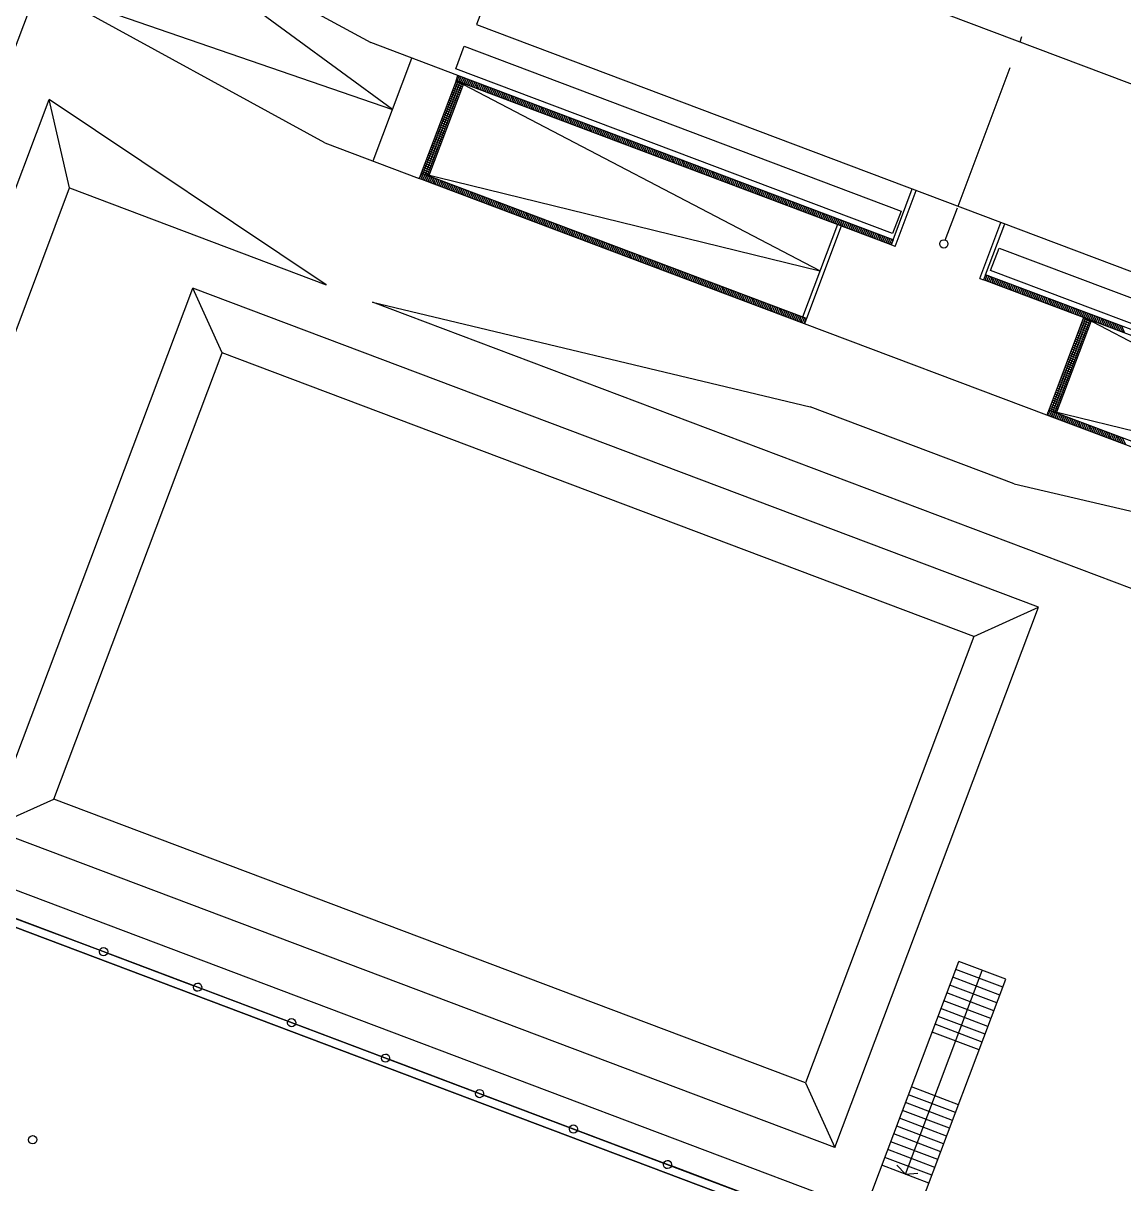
# Model space of a CAD drawing. Header units: millimetres. Extents: x 521005098 to 522149999836, y 174611071 to 175300000107.
# Drawn here: x 521946951555 to 521987053830, y 175080360017 to 175122631020 of the extents above; entities that cross this region are included whole.
import ezdxf

# ---------------------------------------------------------------- set-up
doc = ezdxf.new("R2010")
doc.units = ezdxf.units.MM
doc.header["$LTSCALE"] = 200
for name, color, linetype in [('0-35TEXT', 3, 'Continuous'), ('siteplan$0$0-35TEXT', 3, 'Continuous'), ('siteplan$0$siteplan$0$10', 1, 'Continuous'), ('siteplan$0$siteplan$0$22', 1, 'Continuous'), ('siteplan$0$siteplan$0$26', 1, 'Continuous'), ('siteplan$0$siteplan$0$29', 1, 'Continuous'), ('siteplan$0$siteplan$0$48', 1, 'Continuous'), ('siteplan$0$siteplan$0$49', 1, 'Continuous'), ('siteplan$0$siteplan$0$51', 1, 'Continuous'), ('siteplan$0$siteplan$0$58', 1, 'Continuous'), ('siteplan$0$siteplan$0$59', 1, 'Continuous'), ('siteplan$0$siteplan$0$60', 1, 'Continuous'), ('siteplan$0$siteplan$0$62', 1, 'Continuous'), ('siteplan$0$siteplan$0$63', 1, 'Continuous'), ('siteplan$0$siteplan$0$8', 1, 'Continuous')]:
    doc.layers.add(name, color=color, linetype=linetype)
doc.layers.get('siteplan$0$0-35TEXT').off()

# ---------------------------------------------------------------- blocks, each defined once
blk = doc.blocks.new('siteplan$0$siteplan')
at = {"layer": 'siteplan$0$siteplan$0$10', "color": 8}
blk.add_line((21480.548, 75014.734), (21480.989, 75015.903), dxfattribs=at)
blk.add_circle((21480.495, 75014.593), 0.15, dxfattribs=at)
at = {"layer": 'siteplan$0$siteplan$0$22', "color": 8}
for p, q in [((21446.597, 74990.051), (21449.74, 74988.866)), ((21450.021, 74988.76), (21453.165, 74987.574)), ((21453.445, 74987.468), (21456.589, 74986.282)), ((21460.014, 74984.99), (21456.87, 74986.176)), ((21463.438, 74983.698), (21460.294, 74984.884)), ((21463.719, 74983.593), (21466.863, 74982.407)), ((21467.143, 74982.301), (21470.287, 74981.115)), ((21473.712, 74979.823), (21470.568, 74981.009))]:
    blk.add_line(p, q, dxfattribs=at)
at = {"layer": 'siteplan$0$siteplan$0$26', "color": 8}
for p, q in [((21478.14, 75023.89), (21488.404, 75020.019)), ((21483.272, 75021.954), (21483.343, 75022.142))]:
    blk.add_line(p, q, dxfattribs=at)
at = {"layer": 'siteplan$0$siteplan$0$29', "color": 8}
for centre in [(21449.881, 74988.813), (21453.305, 74987.521), (21456.73, 74986.229), (21460.154, 74984.937), (21463.579, 74983.646), (21467.003, 74982.354), (21447.297, 74981.964), (21470.427, 74981.062)]:
    blk.add_arc(centre, 0.15, 69.3328, 69.3322, dxfattribs=at)
at = {"layer": 'siteplan$0$siteplan$0$48', "color": 8}
for p, q in [((21462.715, 75020.972), (21463.024, 75021.791)), ((21463.024, 75021.791), (21478.939, 75015.787)), ((21478.63, 75014.968), (21462.715, 75020.972)), ((21478.939, 75015.787), (21478.63, 75014.968)), ((21482.199, 75013.622), (21482.508, 75014.441)), ((21482.508, 75014.441), (21499.559, 75008.009)), ((21499.25, 75007.19), (21482.199, 75013.622))]:
    blk.add_line(p, q, dxfattribs=at)
at = {"layer": 'siteplan$0$siteplan$0$49', "color": 8}
blk.add_line((21477.17, 74978.198), (21436.358, 74993.593), dxfattribs=at)
at = {"layer": 'siteplan$0$siteplan$0$51', "color": 8}
for p, q in [((21436.183, 74993.98), (21477.276, 74978.479)), ((21436.358, 74993.593), (21477.17, 74978.198))]:
    blk.add_line(p, q, dxfattribs=at)
at = {"layer": 'siteplan$0$siteplan$0$58', "color": 8}
for p, q in [((21460.404, 75019.487), (21449.684, 75027.353)), ((21447.765, 75023.844), (21460.404, 75019.487)), ((21475.983, 75013.611), (21462.724, 75020.536)), ((21461.453, 75017.168), (21475.983, 75013.611)), ((21498.635, 75005.066), (21485.685, 75011.875)), ((21484.414, 75008.507), (21498.635, 75005.066))]:
    blk.add_line(p, q, dxfattribs=at)
at = {"layer": 'siteplan$0$siteplan$0$59', "color": 8}
for p, q in [((21462.724, 75020.536), (21462.794, 75020.723)), ((21478.578, 75014.555), (21462.724, 75020.536)), ((21462.73, 75020.534), (21462.726, 75020.543)), ((21462.814, 75020.502), (21462.758, 75020.627)), ((21462.898, 75020.47), (21462.79, 75020.711)), ((21478.649, 75014.743), (21462.794, 75020.723)), ((21462.983, 75020.438), (21462.866, 75020.696)), ((21463.067, 75020.407), (21462.95, 75020.664)), ((21463.151, 75020.375), (21463.034, 75020.633)), ((21463.235, 75020.343), (21463.118, 75020.601)), ((21463.319, 75020.312), (21463.202, 75020.569)), ((21463.403, 75020.28), (21463.286, 75020.538)), ((21463.487, 75020.248), (21463.37, 75020.506)), ((21463.571, 75020.217), (21463.454, 75020.474)), ((21463.655, 75020.185), (21463.538, 75020.443)), ((21463.739, 75020.153), (21463.622, 75020.411)), ((21463.823, 75020.121), (21463.706, 75020.379)), ((21463.907, 75020.09), (21463.79, 75020.347)), ((21463.991, 75020.058), (21463.874, 75020.316)), ((21464.075, 75020.026), (21463.958, 75020.284)), ((21464.159, 75019.995), (21464.042, 75020.252)), ((21464.243, 75019.963), (21464.126, 75020.221)), ((21464.327, 75019.931), (21464.21, 75020.189)), ((21464.411, 75019.9), (21464.294, 75020.157)), ((21464.495, 75019.868), (21464.378, 75020.126)), ((21464.579, 75019.836), (21464.462, 75020.094)), ((21464.663, 75019.805), (21464.546, 75020.062)), ((21464.747, 75019.773), (21464.63, 75020.031)), ((21464.831, 75019.741), (21464.714, 75019.999)), ((21464.915, 75019.709), (21464.798, 75019.967)), ((21464.999, 75019.678), (21464.883, 75019.935)), ((21465.083, 75019.646), (21464.967, 75019.904)), ((21465.167, 75019.614), (21465.051, 75019.872)), ((21465.251, 75019.583), (21465.135, 75019.84)), ((21465.335, 75019.551), (21465.219, 75019.809)), ((21465.419, 75019.519), (21465.303, 75019.777)), ((21465.503, 75019.488), (21465.387, 75019.745)), ((21465.587, 75019.456), (21465.471, 75019.714)), ((21465.671, 75019.424), (21465.555, 75019.682)), ((21465.755, 75019.392), (21465.639, 75019.65)), ((21465.839, 75019.361), (21465.723, 75019.619)), ((21465.923, 75019.329), (21465.807, 75019.587)), ((21466.007, 75019.297), (21465.891, 75019.555)), ((21466.091, 75019.266), (21465.975, 75019.523)), ((21466.175, 75019.234), (21466.059, 75019.492)), ((21466.259, 75019.202), (21466.143, 75019.46)), ((21466.343, 75019.171), (21466.227, 75019.428)), ((21466.427, 75019.139), (21466.311, 75019.397)), ((21466.511, 75019.107), (21466.395, 75019.365)), ((21466.596, 75019.076), (21466.479, 75019.333)), ((21466.68, 75019.044), (21466.563, 75019.302)), ((21466.764, 75019.012), (21466.647, 75019.27)), ((21466.848, 75018.98), (21466.731, 75019.238)), ((21466.932, 75018.949), (21466.815, 75019.206)), ((21467.016, 75018.917), (21466.899, 75019.175)), ((21467.1, 75018.885), (21466.983, 75019.143)), ((21467.184, 75018.854), (21467.067, 75019.111)), ((21467.268, 75018.822), (21467.151, 75019.08)), ((21467.352, 75018.79), (21467.235, 75019.048)), ((21467.436, 75018.759), (21467.319, 75019.016)), ((21467.52, 75018.727), (21467.403, 75018.985)), ((21467.604, 75018.695), (21467.487, 75018.953)), ((21467.688, 75018.664), (21467.571, 75018.921)), ((21467.772, 75018.632), (21467.655, 75018.89)), ((21467.856, 75018.6), (21467.739, 75018.858)), ((21467.94, 75018.568), (21467.823, 75018.826)), ((21468.024, 75018.537), (21467.907, 75018.794)), ((21468.108, 75018.505), (21467.991, 75018.763)), ((21468.192, 75018.473), (21468.075, 75018.731)), ((21468.276, 75018.442), (21468.159, 75018.699)), ((21468.36, 75018.41), (21468.243, 75018.668)), ((21468.444, 75018.378), (21468.327, 75018.636)), ((21468.528, 75018.347), (21468.412, 75018.604)), ((21468.612, 75018.315), (21468.496, 75018.573)), ((21468.696, 75018.283), (21468.58, 75018.541)), ((21468.78, 75018.251), (21468.664, 75018.509)), ((21468.864, 75018.22), (21468.748, 75018.478)), ((21468.948, 75018.188), (21468.832, 75018.446)), ((21469.032, 75018.156), (21468.916, 75018.414)), ((21469.116, 75018.125), (21469, 75018.382)), ((21469.2, 75018.093), (21469.084, 75018.351)), ((21469.284, 75018.061), (21469.168, 75018.319)), ((21469.368, 75018.03), (21469.252, 75018.287)), ((21469.452, 75017.998), (21469.336, 75018.256)), ((21469.536, 75017.966), (21469.42, 75018.224)), ((21469.62, 75017.935), (21469.504, 75018.192)), ((21469.704, 75017.903), (21469.588, 75018.161)), ((21469.788, 75017.871), (21469.672, 75018.129)), ((21469.872, 75017.839), (21469.756, 75018.097)), ((21469.956, 75017.808), (21469.84, 75018.065)), ((21470.04, 75017.776), (21469.924, 75018.034)), ((21470.124, 75017.744), (21470.008, 75018.002)), ((21470.209, 75017.713), (21470.092, 75017.97)), ((21470.293, 75017.681), (21470.176, 75017.939)), ((21470.377, 75017.649), (21470.26, 75017.907)), ((21470.461, 75017.618), (21470.344, 75017.875)), ((21470.545, 75017.586), (21470.428, 75017.844)), ((21470.629, 75017.554), (21470.512, 75017.812)), ((21470.713, 75017.522), (21470.596, 75017.78)), ((21470.797, 75017.491), (21470.68, 75017.749)), ((21470.881, 75017.459), (21470.764, 75017.717)), ((21470.965, 75017.427), (21470.848, 75017.685)), ((21471.049, 75017.396), (21470.932, 75017.653)), ((21471.133, 75017.364), (21471.016, 75017.622)), ((21471.217, 75017.332), (21471.1, 75017.59)), ((21471.301, 75017.301), (21471.184, 75017.558)), ((21471.385, 75017.269), (21471.268, 75017.527)), ((21461.453, 75017.168), (21461.383, 75016.981)), ((21461.5, 75016.936), (21461.427, 75017.098)), ((21475.488, 75011.874), (21461.453, 75017.168)), ((21461.584, 75016.905), (21461.467, 75017.162)), ((21461.668, 75016.873), (21461.551, 75017.131)), ((21461.752, 75016.841), (21461.635, 75017.099)), ((21471.469, 75017.237), (21471.352, 75017.495)), ((21471.553, 75017.206), (21471.436, 75017.463)), ((21471.637, 75017.174), (21471.52, 75017.432)), ((21471.721, 75017.142), (21471.604, 75017.4)), ((21471.805, 75017.11), (21471.688, 75017.368)), ((21471.889, 75017.079), (21471.772, 75017.336)), ((21471.973, 75017.047), (21471.856, 75017.305)), ((21472.057, 75017.015), (21471.94, 75017.273)), ((21472.141, 75016.984), (21472.025, 75017.241)), ((21472.225, 75016.952), (21472.109, 75017.21)), ((21472.309, 75016.92), (21472.193, 75017.178)), ((21472.393, 75016.889), (21472.277, 75017.146)), ((21472.477, 75016.857), (21472.361, 75017.115)), ((21472.561, 75016.825), (21472.445, 75017.083)), ((21475.417, 75011.686), (21461.383, 75016.981)), ((21461.416, 75016.968), (21461.395, 75017.014)), ((21461.836, 75016.81), (21461.719, 75017.067)), ((21461.92, 75016.778), (21461.803, 75017.036)), ((21462.004, 75016.746), (21461.887, 75017.004)), ((21462.088, 75016.715), (21461.971, 75016.972)), ((21462.172, 75016.683), (21462.055, 75016.941)), ((21462.256, 75016.651), (21462.139, 75016.909)), ((21462.34, 75016.619), (21462.223, 75016.877)), ((21462.424, 75016.588), (21462.307, 75016.845)), ((21462.508, 75016.556), (21462.391, 75016.814)), ((21462.592, 75016.524), (21462.476, 75016.782)), ((21462.676, 75016.493), (21462.56, 75016.75)), ((21462.76, 75016.461), (21462.644, 75016.719)), ((21462.844, 75016.429), (21462.728, 75016.687)), ((21472.645, 75016.794), (21472.529, 75017.051)), ((21472.729, 75016.762), (21472.613, 75017.02)), ((21472.813, 75016.73), (21472.697, 75016.988)), ((21472.897, 75016.698), (21472.781, 75016.956)), ((21472.981, 75016.667), (21472.865, 75016.924)), ((21473.065, 75016.635), (21472.949, 75016.893)), ((21473.149, 75016.603), (21473.033, 75016.861)), ((21473.233, 75016.572), (21473.117, 75016.829)), ((21473.317, 75016.54), (21473.201, 75016.798)), ((21473.401, 75016.508), (21473.285, 75016.766)), ((21473.485, 75016.477), (21473.369, 75016.734)), ((21473.569, 75016.445), (21473.453, 75016.703)), ((21473.653, 75016.413), (21473.537, 75016.671)), ((21462.928, 75016.398), (21462.812, 75016.655)), ((21463.012, 75016.366), (21462.896, 75016.624)), ((21463.096, 75016.334), (21462.98, 75016.592)), ((21463.18, 75016.302), (21463.064, 75016.56)), ((21463.264, 75016.271), (21463.148, 75016.528)), ((21463.348, 75016.239), (21463.232, 75016.497)), ((21463.432, 75016.207), (21463.316, 75016.465)), ((21463.516, 75016.176), (21463.4, 75016.433)), ((21463.6, 75016.144), (21463.484, 75016.402)), ((21463.684, 75016.112), (21463.568, 75016.37)), ((21463.768, 75016.081), (21463.652, 75016.338)), ((21463.852, 75016.049), (21463.736, 75016.307)), ((21463.936, 75016.017), (21463.82, 75016.275)), ((21464.02, 75015.986), (21463.904, 75016.243)), ((21473.738, 75016.381), (21473.621, 75016.639)), ((21473.822, 75016.35), (21473.705, 75016.608)), ((21473.906, 75016.318), (21473.789, 75016.576)), ((21473.99, 75016.286), (21473.873, 75016.544)), ((21474.074, 75016.255), (21473.957, 75016.512)), ((21474.158, 75016.223), (21474.041, 75016.481)), ((21474.242, 75016.191), (21474.125, 75016.449)), ((21474.326, 75016.16), (21474.209, 75016.417)), ((21474.41, 75016.128), (21474.293, 75016.386)), ((21474.494, 75016.096), (21474.377, 75016.354)), ((21474.578, 75016.065), (21474.461, 75016.322)), ((21474.662, 75016.033), (21474.545, 75016.291)), ((21474.746, 75016.001), (21474.629, 75016.259)), ((21464.104, 75015.954), (21463.988, 75016.212)), ((21464.189, 75015.922), (21464.072, 75016.18)), ((21464.273, 75015.89), (21464.156, 75016.148)), ((21464.357, 75015.859), (21464.24, 75016.116)), ((21464.441, 75015.827), (21464.324, 75016.085)), ((21464.525, 75015.795), (21464.408, 75016.053)), ((21464.609, 75015.764), (21464.492, 75016.021)), ((21464.693, 75015.732), (21464.576, 75015.99)), ((21464.777, 75015.7), (21464.66, 75015.958)), ((21464.861, 75015.669), (21464.744, 75015.926)), ((21464.945, 75015.637), (21464.828, 75015.895)), ((21465.029, 75015.605), (21464.912, 75015.863)), ((21465.113, 75015.573), (21464.996, 75015.831)), ((21474.83, 75015.969), (21474.713, 75016.227)), ((21474.914, 75015.938), (21474.797, 75016.195)), ((21474.998, 75015.906), (21474.881, 75016.164)), ((21475.082, 75015.874), (21474.965, 75016.132)), ((21475.166, 75015.843), (21475.049, 75016.1)), ((21475.25, 75015.811), (21475.133, 75016.069)), ((21475.334, 75015.779), (21475.217, 75016.037)), ((21475.418, 75015.748), (21475.301, 75016.005)), ((21475.502, 75015.716), (21475.385, 75015.974)), ((21475.586, 75015.684), (21475.469, 75015.942)), ((21475.67, 75015.653), (21475.553, 75015.91)), ((21475.754, 75015.621), (21475.638, 75015.879)), ((21475.838, 75015.589), (21475.722, 75015.847)), ((21475.922, 75015.557), (21475.806, 75015.815)), ((21465.197, 75015.542), (21465.08, 75015.8)), ((21465.281, 75015.51), (21465.164, 75015.768)), ((21465.365, 75015.478), (21465.248, 75015.736)), ((21465.449, 75015.447), (21465.332, 75015.704)), ((21465.533, 75015.415), (21465.416, 75015.673)), ((21465.617, 75015.383), (21465.5, 75015.641)), ((21465.701, 75015.352), (21465.584, 75015.609)), ((21465.785, 75015.32), (21465.668, 75015.578)), ((21465.869, 75015.288), (21465.752, 75015.546)), ((21465.953, 75015.257), (21465.836, 75015.514)), ((21466.037, 75015.225), (21465.92, 75015.483)), ((21466.121, 75015.193), (21466.005, 75015.451)), ((21466.205, 75015.161), (21466.089, 75015.419)), ((21476.006, 75015.526), (21475.89, 75015.783)), ((21476.09, 75015.494), (21475.974, 75015.752)), ((21476.174, 75015.462), (21476.058, 75015.72)), ((21476.258, 75015.431), (21476.142, 75015.688)), ((21476.342, 75015.399), (21476.226, 75015.657)), ((21476.426, 75015.367), (21476.31, 75015.625)), ((21476.51, 75015.336), (21476.394, 75015.593)), ((21476.594, 75015.304), (21476.478, 75015.562)), ((21476.678, 75015.272), (21476.562, 75015.53)), ((21476.762, 75015.24), (21476.646, 75015.498)), ((21476.846, 75015.209), (21476.73, 75015.466)), ((21476.93, 75015.177), (21476.814, 75015.435)), ((21477.014, 75015.145), (21476.898, 75015.403)), ((21466.289, 75015.13), (21466.173, 75015.387)), ((21466.373, 75015.098), (21466.257, 75015.356)), ((21466.457, 75015.066), (21466.341, 75015.324)), ((21466.541, 75015.035), (21466.425, 75015.292)), ((21466.625, 75015.003), (21466.509, 75015.261)), ((21466.709, 75014.971), (21466.593, 75015.229)), ((21466.793, 75014.94), (21466.677, 75015.197)), ((21466.877, 75014.908), (21466.761, 75015.166)), ((21466.961, 75014.876), (21466.845, 75015.134)), ((21467.045, 75014.845), (21466.929, 75015.102)), ((21467.129, 75014.813), (21467.013, 75015.071)), ((21467.213, 75014.781), (21467.097, 75015.039)), ((21467.297, 75014.749), (21467.181, 75015.007)), ((21467.381, 75014.718), (21467.265, 75014.975)), ((21477.098, 75015.114), (21476.982, 75015.371)), ((21477.182, 75015.082), (21477.066, 75015.34)), ((21477.266, 75015.05), (21477.15, 75015.308)), ((21477.351, 75015.019), (21477.234, 75015.276)), ((21477.435, 75014.987), (21477.318, 75015.245)), ((21477.519, 75014.955), (21477.402, 75015.213)), ((21477.603, 75014.924), (21477.486, 75015.181)), ((21477.687, 75014.892), (21477.57, 75015.15)), ((21477.771, 75014.86), (21477.654, 75015.118)), ((21477.855, 75014.828), (21477.738, 75015.086)), ((21477.939, 75014.797), (21477.822, 75015.054)), ((21478.023, 75014.765), (21477.906, 75015.023)), ((21478.107, 75014.733), (21477.99, 75014.991)), ((21467.465, 75014.686), (21467.349, 75014.944)), ((21467.549, 75014.654), (21467.433, 75014.912)), ((21467.633, 75014.623), (21467.517, 75014.88)), ((21467.717, 75014.591), (21467.601, 75014.849)), ((21467.802, 75014.559), (21467.685, 75014.817)), ((21467.886, 75014.528), (21467.769, 75014.785)), ((21467.97, 75014.496), (21467.853, 75014.754)), ((21468.054, 75014.464), (21467.937, 75014.722)), ((21468.138, 75014.432), (21468.021, 75014.69)), ((21468.222, 75014.401), (21468.105, 75014.659)), ((21468.306, 75014.369), (21468.189, 75014.627)), ((21468.39, 75014.337), (21468.273, 75014.595)), ((21468.474, 75014.306), (21468.357, 75014.563)), ((21478.191, 75014.702), (21478.074, 75014.959)), ((21478.275, 75014.67), (21478.158, 75014.928)), ((21478.359, 75014.638), (21478.242, 75014.896)), ((21478.443, 75014.607), (21478.326, 75014.864)), ((21478.527, 75014.575), (21478.41, 75014.833)), ((21478.591, 75014.588), (21478.494, 75014.801)), ((21478.622, 75014.672), (21478.578, 75014.769)), ((21478.649, 75014.743), (21478.578, 75014.555)), ((21468.558, 75014.274), (21468.441, 75014.532)), ((21468.642, 75014.242), (21468.525, 75014.5)), ((21468.726, 75014.211), (21468.609, 75014.468)), ((21468.81, 75014.179), (21468.693, 75014.437)), ((21468.894, 75014.147), (21468.777, 75014.405)), ((21468.978, 75014.116), (21468.861, 75014.373)), ((21469.062, 75014.084), (21468.945, 75014.342)), ((21469.146, 75014.052), (21469.029, 75014.31)), ((21469.23, 75014.02), (21469.113, 75014.278)), ((21469.314, 75013.989), (21469.197, 75014.246)), ((21469.398, 75013.957), (21469.281, 75014.215)), ((21469.482, 75013.925), (21469.365, 75014.183)), ((21469.566, 75013.894), (21469.449, 75014.151)), ((21469.65, 75013.862), (21469.533, 75014.12)), ((21469.734, 75013.83), (21469.618, 75014.088)), ((21469.818, 75013.799), (21469.702, 75014.056)), ((21469.902, 75013.767), (21469.786, 75014.025)), ((21469.986, 75013.735), (21469.87, 75013.993)), ((21470.07, 75013.703), (21469.954, 75013.961)), ((21470.154, 75013.672), (21470.038, 75013.93)), ((21470.238, 75013.64), (21470.122, 75013.898)), ((21470.322, 75013.608), (21470.206, 75013.866)), ((21470.406, 75013.577), (21470.29, 75013.834)), ((21470.49, 75013.545), (21470.374, 75013.803)), ((21470.574, 75013.513), (21470.458, 75013.771)), ((21470.658, 75013.482), (21470.542, 75013.739)), ((21470.742, 75013.45), (21470.626, 75013.708)), ((21470.826, 75013.418), (21470.71, 75013.676)), ((21470.91, 75013.387), (21470.794, 75013.644)), ((21470.994, 75013.355), (21470.878, 75013.613)), ((21471.078, 75013.323), (21470.962, 75013.581)), ((21471.162, 75013.291), (21471.046, 75013.549)), ((21471.246, 75013.26), (21471.13, 75013.517)), ((21471.33, 75013.228), (21471.214, 75013.486)), ((21471.415, 75013.196), (21471.298, 75013.454)), ((21471.499, 75013.165), (21471.382, 75013.422)), ((21471.583, 75013.133), (21471.466, 75013.391)), ((21471.667, 75013.101), (21471.55, 75013.359)), ((21471.751, 75013.07), (21471.634, 75013.327)), ((21471.835, 75013.038), (21471.718, 75013.296)), ((21482.017, 75013.472), (21481.947, 75013.285)), ((21499.41, 75006.697), (21481.947, 75013.285)), ((21481.972, 75013.275), (21481.956, 75013.31)), ((21482.056, 75013.244), (21481.988, 75013.394)), ((21499.294, 75006.955), (21482.017, 75013.472)), ((21482.14, 75013.212), (21482.023, 75013.47)), ((21482.224, 75013.18), (21482.107, 75013.438)), ((21482.308, 75013.149), (21482.191, 75013.406)), ((21482.392, 75013.117), (21482.275, 75013.375)), ((21482.476, 75013.085), (21482.359, 75013.343)), ((21482.56, 75013.054), (21482.443, 75013.311)), ((21482.644, 75013.022), (21482.527, 75013.28)), ((21471.919, 75013.006), (21471.802, 75013.264)), ((21472.003, 75012.975), (21471.886, 75013.232)), ((21472.087, 75012.943), (21471.97, 75013.201)), ((21472.171, 75012.911), (21472.054, 75013.169)), ((21472.255, 75012.879), (21472.138, 75013.137)), ((21472.339, 75012.848), (21472.222, 75013.105)), ((21472.423, 75012.816), (21472.306, 75013.074)), ((21472.507, 75012.784), (21472.39, 75013.042)), ((21472.591, 75012.753), (21472.474, 75013.01)), ((21472.675, 75012.721), (21472.558, 75012.979)), ((21472.759, 75012.689), (21472.642, 75012.947)), ((21472.843, 75012.658), (21472.726, 75012.915)), ((21472.927, 75012.626), (21472.81, 75012.884)), ((21482.728, 75012.99), (21482.611, 75013.248)), ((21482.812, 75012.958), (21482.695, 75013.216)), ((21482.896, 75012.927), (21482.78, 75013.184)), ((21482.98, 75012.895), (21482.864, 75013.153)), ((21483.064, 75012.863), (21482.948, 75013.121)), ((21483.148, 75012.832), (21483.032, 75013.089)), ((21483.232, 75012.8), (21483.116, 75013.058)), ((21483.316, 75012.768), (21483.2, 75013.026)), ((21483.4, 75012.737), (21483.284, 75012.994)), ((21483.484, 75012.705), (21483.368, 75012.963)), ((21483.568, 75012.673), (21483.452, 75012.931)), ((21483.652, 75012.641), (21483.536, 75012.899)), ((21483.736, 75012.61), (21483.62, 75012.868)), ((21473.011, 75012.594), (21472.894, 75012.852)), ((21473.095, 75012.562), (21472.978, 75012.82)), ((21473.179, 75012.531), (21473.062, 75012.789)), ((21473.263, 75012.499), (21473.146, 75012.757)), ((21473.347, 75012.467), (21473.231, 75012.725)), ((21473.431, 75012.436), (21473.315, 75012.693)), ((21473.515, 75012.404), (21473.399, 75012.662)), ((21473.599, 75012.372), (21473.483, 75012.63)), ((21473.683, 75012.341), (21473.567, 75012.598)), ((21473.767, 75012.309), (21473.651, 75012.567)), ((21473.851, 75012.277), (21473.735, 75012.535)), ((21473.935, 75012.246), (21473.819, 75012.503)), ((21474.019, 75012.214), (21473.903, 75012.472)), ((21474.103, 75012.182), (21473.987, 75012.44)), ((21483.82, 75012.578), (21483.704, 75012.836)), ((21483.904, 75012.546), (21483.788, 75012.804)), ((21483.988, 75012.515), (21483.872, 75012.772)), ((21484.072, 75012.483), (21483.956, 75012.741)), ((21484.156, 75012.451), (21484.04, 75012.709)), ((21484.24, 75012.42), (21484.124, 75012.677)), ((21484.324, 75012.388), (21484.208, 75012.646)), ((21484.408, 75012.356), (21484.292, 75012.614)), ((21484.492, 75012.325), (21484.376, 75012.582)), ((21484.577, 75012.293), (21484.46, 75012.551)), ((21484.661, 75012.261), (21484.544, 75012.519)), ((21484.745, 75012.229), (21484.628, 75012.487)), ((21484.829, 75012.198), (21484.712, 75012.455)), ((21474.187, 75012.15), (21474.071, 75012.408)), ((21474.271, 75012.119), (21474.155, 75012.376)), ((21474.355, 75012.087), (21474.239, 75012.345)), ((21474.439, 75012.055), (21474.323, 75012.313)), ((21474.523, 75012.024), (21474.407, 75012.281)), ((21474.607, 75011.992), (21474.491, 75012.25)), ((21474.691, 75011.96), (21474.575, 75012.218)), ((21474.775, 75011.929), (21474.659, 75012.186)), ((21474.859, 75011.897), (21474.743, 75012.155)), ((21474.944, 75011.865), (21474.827, 75012.123)), ((21475.028, 75011.834), (21474.911, 75012.091)), ((21475.112, 75011.802), (21474.995, 75012.06)), ((21475.196, 75011.77), (21475.079, 75012.028)), ((21484.913, 75012.166), (21484.796, 75012.424)), ((21484.997, 75012.134), (21484.88, 75012.392)), ((21485.081, 75012.103), (21484.964, 75012.36)), ((21485.165, 75012.071), (21485.048, 75012.329)), ((21485.249, 75012.039), (21485.132, 75012.297)), ((21485.333, 75012.008), (21485.216, 75012.265)), ((21485.417, 75011.976), (21485.3, 75012.234)), ((21485.501, 75011.944), (21485.384, 75012.202)), ((21485.585, 75011.913), (21485.468, 75012.17)), ((21485.669, 75011.881), (21485.552, 75012.139)), ((21485.753, 75011.849), (21485.636, 75012.107)), ((21485.837, 75011.817), (21485.72, 75012.075)), ((21485.921, 75011.786), (21485.804, 75012.043)), ((21486.005, 75011.754), (21485.888, 75012.012)), ((21475.28, 75011.738), (21475.163, 75011.996)), ((21475.364, 75011.707), (21475.247, 75011.964)), ((21475.429, 75011.717), (21475.331, 75011.933)), ((21475.46, 75011.801), (21475.415, 75011.901)), ((21475.488, 75011.874), (21475.417, 75011.686)), ((21486.089, 75011.722), (21485.972, 75011.98)), ((21486.173, 75011.691), (21486.056, 75011.948)), ((21486.257, 75011.659), (21486.14, 75011.917)), ((21486.341, 75011.627), (21486.224, 75011.885)), ((21486.425, 75011.596), (21486.308, 75011.853)), ((21486.509, 75011.564), (21486.393, 75011.822)), ((21486.593, 75011.532), (21486.477, 75011.79)), ((21486.677, 75011.5), (21486.561, 75011.758)), ((21486.761, 75011.469), (21486.645, 75011.727)), ((21486.845, 75011.437), (21486.729, 75011.695)), ((21486.929, 75011.405), (21486.813, 75011.663)), ((21487.013, 75011.374), (21486.897, 75011.631)), ((21487.097, 75011.342), (21486.981, 75011.6)), ((21484.32, 75008.542), (21484.25, 75008.355)), ((21498.069, 75003.142), (21484.25, 75008.355)), ((21484.27, 75008.347), (21484.257, 75008.375)), ((21484.354, 75008.315), (21484.289, 75008.459)), ((21498.14, 75003.329), (21484.32, 75008.542)), ((21484.438, 75008.284), (21484.322, 75008.541)), ((21484.522, 75008.252), (21484.406, 75008.51)), ((21484.606, 75008.22), (21484.49, 75008.478)), ((21484.69, 75008.189), (21484.574, 75008.446)), ((21484.774, 75008.157), (21484.658, 75008.415)), ((21484.858, 75008.125), (21484.742, 75008.383)), ((21484.942, 75008.094), (21484.826, 75008.351)), ((21485.026, 75008.062), (21484.91, 75008.32)), ((21485.11, 75008.03), (21484.994, 75008.288)), ((21485.194, 75007.998), (21485.078, 75008.256)), ((21485.278, 75007.967), (21485.162, 75008.224)), ((21485.362, 75007.935), (21485.246, 75008.193)), ((21485.446, 75007.903), (21485.33, 75008.161)), ((21485.53, 75007.872), (21485.414, 75008.129)), ((21485.614, 75007.84), (21485.498, 75008.098)), ((21485.699, 75007.808), (21485.582, 75008.066)), ((21485.783, 75007.777), (21485.666, 75008.034)), ((21485.867, 75007.745), (21485.75, 75008.003)), ((21485.951, 75007.713), (21485.834, 75007.971)), ((21486.035, 75007.681), (21485.918, 75007.939)), ((21486.119, 75007.65), (21486.002, 75007.908)), ((21486.203, 75007.618), (21486.086, 75007.876)), ((21486.287, 75007.586), (21486.17, 75007.844)), ((21486.371, 75007.555), (21486.254, 75007.812)), ((21486.455, 75007.523), (21486.338, 75007.781)), ((21486.539, 75007.491), (21486.422, 75007.749)), ((21486.623, 75007.46), (21486.506, 75007.717)), ((21486.707, 75007.428), (21486.59, 75007.686)), ((21486.791, 75007.396), (21486.674, 75007.654)), ((21486.875, 75007.365), (21486.758, 75007.622)), ((21486.959, 75007.333), (21486.842, 75007.591)), ((21487.043, 75007.301), (21486.926, 75007.559)), ((21487.127, 75007.269), (21487.01, 75007.527))]:
    blk.add_line(p, q, dxfattribs=at)
at = {"layer": 'siteplan$0$siteplan$0$60', "color": 8}
for p, q in [((21476.381, 75056.799), (21463.474, 75022.582)), ((21463.474, 75022.582), (21498.552, 75009.35)), ((21481.013, 75015.966), (21482.918, 75021.017))]:
    blk.add_line(p, q, dxfattribs=at)
at = {"layer": 'siteplan$0$siteplan$0$62', "color": 8}
for p, q in [((21478.649, 75014.743), (21479.347, 75016.595)), ((21478.719, 75014.503), (21479.488, 75016.542)), ((21476.618, 75015.295), (21475.348, 75011.927)), ((21476.758, 75015.242), (21475.488, 75011.874)), ((21481.806, 75013.338), (21482.575, 75015.377)), ((21482.017, 75013.472), (21482.716, 75015.324)), ((21478.719, 75014.503), (21478.578, 75014.555)), ((21481.806, 75013.338), (21481.947, 75013.285))]:
    blk.add_line(p, q, dxfattribs=at)
at = {"layer": 'siteplan$0$siteplan$0$63', "color": 8}
for p, q in [((21462.724, 75020.536), (21461.453, 75017.168)), ((21462.789, 75020.511), (21461.518, 75017.143)), ((21462.863, 75020.483), (21461.593, 75017.115)), ((21462.989, 75020.388), (21462.708, 75020.494)), ((21463.004, 75020.43), (21462.724, 75020.536)), ((21462.938, 75020.455), (21461.667, 75017.087)), ((21461.734, 75017.062), (21463.004, 75020.43)), ((21462.821, 75019.943), (21462.54, 75020.049)), ((21462.849, 75020.017), (21462.568, 75020.123)), ((21462.877, 75020.091), (21462.596, 75020.197)), ((21462.905, 75020.166), (21462.624, 75020.271)), ((21462.933, 75020.24), (21462.652, 75020.346)), ((21462.961, 75020.314), (21462.68, 75020.42)), ((21462.681, 75019.571), (21462.4, 75019.677)), ((21462.709, 75019.646), (21462.428, 75019.752)), ((21462.737, 75019.72), (21462.456, 75019.826)), ((21462.765, 75019.794), (21462.484, 75019.9)), ((21462.793, 75019.868), (21462.512, 75019.974)), ((21462.512, 75019.126), (21462.232, 75019.232)), ((21462.54, 75019.2), (21462.26, 75019.306)), ((21462.568, 75019.274), (21462.288, 75019.38)), ((21462.596, 75019.349), (21462.316, 75019.454)), ((21462.624, 75019.423), (21462.344, 75019.529)), ((21462.653, 75019.497), (21462.372, 75019.603)), ((21462.344, 75018.68), (21462.064, 75018.786)), ((21462.372, 75018.754), (21462.092, 75018.86)), ((21462.4, 75018.829), (21462.12, 75018.935)), ((21462.428, 75018.903), (21462.148, 75019.009)), ((21462.456, 75018.977), (21462.176, 75019.083)), ((21462.484, 75019.051), (21462.204, 75019.157)), ((21462.204, 75018.309), (21461.924, 75018.415)), ((21462.232, 75018.383), (21461.952, 75018.489)), ((21462.26, 75018.457), (21461.98, 75018.563)), ((21462.288, 75018.532), (21462.008, 75018.638)), ((21462.316, 75018.606), (21462.036, 75018.712)), ((21462.036, 75017.863), (21461.755, 75017.969)), ((21462.064, 75017.937), (21461.784, 75018.043)), ((21462.092, 75018.012), (21461.812, 75018.118)), ((21462.12, 75018.086), (21461.84, 75018.192)), ((21462.148, 75018.16), (21461.868, 75018.266)), ((21462.176, 75018.235), (21461.896, 75018.34)), ((21461.868, 75017.418), (21461.587, 75017.524)), ((21461.896, 75017.492), (21461.615, 75017.598)), ((21461.924, 75017.566), (21461.643, 75017.672)), ((21461.952, 75017.64), (21461.671, 75017.746)), ((21461.98, 75017.715), (21461.699, 75017.821)), ((21462.008, 75017.789), (21461.727, 75017.895)), ((21461.453, 75017.168), (21461.734, 75017.062)), ((21461.756, 75017.121), (21461.475, 75017.226)), ((21461.784, 75017.195), (21461.503, 75017.301)), ((21461.812, 75017.269), (21461.531, 75017.375)), ((21461.84, 75017.343), (21461.559, 75017.449)), ((21485.591, 75011.91), (21484.32, 75008.542)), ((21485.663, 75011.883), (21484.393, 75008.515)), ((21485.737, 75011.855), (21484.467, 75008.487)), ((21485.812, 75011.827), (21484.541, 75008.459)), ((21484.601, 75008.436), (21485.872, 75011.804)), ((21485.772, 75011.54), (21485.491, 75011.646)), ((21485.8, 75011.614), (21485.519, 75011.72)), ((21485.828, 75011.688), (21485.547, 75011.794)), ((21485.856, 75011.762), (21485.575, 75011.868)), ((21485.872, 75011.804), (21485.591, 75011.91)), ((21485.604, 75011.094), (21485.323, 75011.2)), ((21485.632, 75011.168), (21485.351, 75011.274)), ((21485.66, 75011.243), (21485.379, 75011.348)), ((21485.688, 75011.317), (21485.407, 75011.423)), ((21485.716, 75011.391), (21485.435, 75011.497)), ((21485.744, 75011.465), (21485.463, 75011.571)), ((21485.436, 75010.648), (21485.155, 75010.754)), ((21485.464, 75010.723), (21485.183, 75010.829)), ((21485.492, 75010.797), (21485.211, 75010.903)), ((21485.52, 75010.871), (21485.239, 75010.977)), ((21485.548, 75010.946), (21485.267, 75011.051)), ((21485.576, 75011.02), (21485.295, 75011.126)), ((21485.296, 75010.277), (21485.015, 75010.383)), ((21485.324, 75010.351), (21485.043, 75010.457)), ((21485.352, 75010.426), (21485.071, 75010.532)), ((21485.38, 75010.5), (21485.099, 75010.606)), ((21485.408, 75010.574), (21485.127, 75010.68)), ((21485.127, 75009.832), (21484.847, 75009.937)), ((21485.156, 75009.906), (21484.875, 75010.012)), ((21485.184, 75009.98), (21484.903, 75010.086)), ((21485.212, 75010.054), (21484.931, 75010.16)), ((21485.24, 75010.129), (21484.959, 75010.234)), ((21485.268, 75010.203), (21484.987, 75010.309)), ((21484.959, 75009.386), (21484.679, 75009.492)), ((21484.987, 75009.46), (21484.707, 75009.566)), ((21485.015, 75009.534), (21484.735, 75009.64)), ((21485.043, 75009.609), (21484.763, 75009.715)), ((21485.071, 75009.683), (21484.791, 75009.789)), ((21485.099, 75009.757), (21484.819, 75009.863)), ((21484.819, 75009.015), (21484.539, 75009.12)), ((21484.847, 75009.089), (21484.567, 75009.195)), ((21484.875, 75009.163), (21484.595, 75009.269)), ((21484.903, 75009.237), (21484.623, 75009.343)), ((21484.931, 75009.312), (21484.651, 75009.418)), ((21484.651, 75008.569), (21484.371, 75008.675)), ((21484.679, 75008.643), (21484.399, 75008.749)), ((21484.707, 75008.718), (21484.427, 75008.823)), ((21484.735, 75008.792), (21484.455, 75008.898)), ((21484.763, 75008.866), (21484.483, 75008.972)), ((21484.791, 75008.94), (21484.511, 75009.046)), ((21484.32, 75008.542), (21484.601, 75008.436)), ((21484.623, 75008.495), (21484.343, 75008.601))]:
    blk.add_line(p, q, dxfattribs=at)
at = {"layer": 'siteplan$0$siteplan$0$8', "color": 8}
for p, q in [((21436.527, 74994.892), (21447.502, 75023.988)), ((21457.94, 75018.279), (21447.502, 75023.988)), ((21456.649, 75023.544), (21459.614, 75021.923)), ((21462.794, 75020.723), (21459.614, 75021.923)), ((21459.698, 75017.616), (21461.11, 75021.358)), ((21438.239, 74994.246), (21447.897, 75019.85)), ((21457.996, 75013.104), (21447.897, 75019.85)), ((21448.64, 75016.633), (21447.897, 75019.85)), ((21457.94, 75018.279), (21461.383, 75016.981)), ((21439.951, 74993.6), (21448.64, 75016.633)), ((21448.64, 75016.633), (21457.996, 75013.104)), ((21445.707, 74993.305), (21453.131, 75012.984)), ((21483.951, 75001.358), (21453.131, 75012.984)), ((21454.197, 75010.625), (21453.131, 75012.984)), ((21459.681, 75012.469), (21475.621, 75008.657)), ((21494.87, 74999.195), (21459.681, 75012.469)), ((21484.25, 75008.355), (21475.417, 75011.686)), ((21448.066, 74994.371), (21454.197, 75010.625)), ((21481.593, 75000.291), (21454.197, 75010.625)), ((21483.06, 75005.852), (21475.621, 75008.657)), ((21483.06, 75005.852), (21497.653, 75002.463)), ((21476.528, 74981.679), (21483.951, 75001.358)), ((21481.593, 75000.291), (21483.951, 75001.358)), ((21481.593, 75000.291), (21475.461, 74984.037)), ((21445.707, 74993.305), (21448.066, 74994.371)), ((21475.461, 74984.037), (21448.066, 74994.371)), ((21476.528, 74981.679), (21445.707, 74993.305)), ((21443.306, 74992.335), (21477.621, 74979.391)), ((21477.621, 74979.391), (21481.039, 74988.453)), ((21482.751, 74987.807), (21481.039, 74988.453)), ((21479.096, 74980.71), (21481.895, 74988.13)), ((21482.643, 74987.521), (21480.931, 74988.167)), ((21479.333, 74978.745), (21482.751, 74987.807)), ((21482.428, 74986.951), (21480.716, 74987.596)), ((21482.536, 74987.236), (21480.823, 74987.882)), ((21482.32, 74986.665), (21480.608, 74987.311)), ((21482.105, 74986.094), (21480.393, 74986.74)), ((21482.213, 74986.38), (21480.5, 74987.026)), ((21481.997, 74985.809), (21480.285, 74986.455)), ((21481.782, 74985.238), (21480.07, 74985.884)), ((21481.89, 74985.524), (21480.178, 74986.17)), ((21475.461, 74984.037), (21476.528, 74981.679)), ((21481.029, 74983.241), (21479.316, 74983.887)), ((21480.813, 74982.67), (21479.101, 74983.316)), ((21480.921, 74982.955), (21479.209, 74983.601)), ((21480.706, 74982.385), (21478.993, 74983.03)), ((21480.49, 74981.814), (21478.778, 74982.46)), ((21480.598, 74982.099), (21478.886, 74982.745)), ((21480.383, 74981.528), (21478.67, 74982.174)), ((21480.167, 74980.958), (21478.455, 74981.604)), ((21480.275, 74981.243), (21478.563, 74981.889)), ((21480.06, 74980.672), (21478.348, 74981.318)), ((21479.952, 74980.387), (21478.24, 74981.033)), ((21479.096, 74980.71), (21478.779, 74981.039)), ((21479.096, 74980.71), (21479.552, 74980.748))]:
    blk.add_line(p, q, dxfattribs=at)
at = {"layer": 'siteplan$0$siteplan$0$51', "color": 8}
mesh = blk.add_polyface(dxfattribs=at)
corners = [(21397.743, 74891.224), (21397.356, 74891.049), (21399.481, 74890.568), (21399.095, 74890.393), (21460.576, 74929.02), (21460.189, 74928.846), (21465.712, 74927.082), (21465.326, 74926.907), (21438.236, 74854.242), (21437.85, 74854.068), (21439.948, 74853.596), (21439.562, 74853.422), (21379.179, 74842.436), (21378.792, 74842.261), (21384.456, 74840.446), (21384.069, 74840.271), (21382.889, 74836.291), (21382.502, 74836.117), (21432.733, 74939.523), (21432.628, 74939.242), (21432.095, 74837.962), (21431.708, 74837.787), (21433.805, 74837.317), (21433.418, 74837.142), (21410.025, 74923.785), (21409.638, 74923.61), (21411.764, 74923.129), (21411.377, 74922.954), (21470.257, 74954.684), (21469.87, 74954.51), (21473.681, 74953.393), (21473.295, 74953.218), (21477.276, 74978.478), (21477.17, 74978.198), (21478.989, 74977.833), (21478.602, 74977.658), (21478.662, 74976.968), (21478.276, 74976.793), (21483.797, 74975.025), (21483.411, 74974.85), (21469.584, 74957.236), (21428.491, 74972.738), (21469.198, 74957.062), (21385.46, 74858.664), (21384.933, 74858.542), (21387.199, 74858.008), (21386.812, 74857.833), (21420.642, 74824.006), (21420.817, 74823.619), (21426.753, 74824.651), (21426.928, 74824.264), (21432.894, 74840.931), (21433.069, 74840.545), (21384.065, 74856.24), (21384.24, 74855.853), (21396.488, 74888.747), (21396.662, 74888.361), (21408.77, 74921.308), (21408.945, 74920.921), (21461.047, 74931.119), (21461.222, 74930.733), (21417.77, 74945.167), (21417.945, 74944.78), (21470.727, 74956.782), (21470.903, 74956.397), (21436.183, 74993.98), (21436.358, 74993.593), (21428.104, 74972.563), (21476.047, 74954.478), (21475.871, 74954.864), (21464.646, 74929.441), (21464.471, 74929.827), (21459.038, 74929.279), (21458.863, 74929.666), (21410.683, 74920.266), (21410.509, 74920.652), (21398.401, 74887.705), (21398.226, 74888.092), (21385.179, 74858.769), (21386.119, 74855.145), (21385.944, 74855.531), (21434.782, 74839.899), (21434.607, 74840.285), (21428.638, 74823.619), (21428.463, 74824.006), (21420.171, 74821.907), (21419.997, 74822.294), (21425.954, 74821.682), (21425.779, 74822.068), (21428.491, 74972.738), (21428.21, 74972.844), (21385.039, 74858.822)]
mesh.append_faces([[corners[k] for k in face] for face in [(41, 40, 89), (66, 65, 90, 89), (67, 41, 90)]], dxfattribs={"vtx0": -1, "color": 8})
mesh.append_faces([[corners[k] for k in face] for face in [(44, 43, 78, 91)]], dxfattribs={"vtx0": -1, "vtx1": -1, "color": 8})
mesh.append_faces([[corners[k] for k in face] for face in [(40, 41, 67, 42)]], dxfattribs={"vtx0": -1, "vtx1": -1, "vtx3": -1, "color": 8})
mesh.append_faces([[corners[k] for k in face] for face in [(0, 1, 3, 2), (1, 0, 58, 57), (2, 3, 77, 76), (4, 5, 7, 6), (5, 4, 60, 59), (6, 7, 9, 8), (8, 9, 11, 10), (10, 11, 82, 81), (12, 13, 15, 14), (13, 12, 54, 53), (14, 15, 17, 16), (16, 17, 85, 86), (18, 19, 72, 73), (19, 18, 61, 62), (20, 21, 23, 22), (21, 20, 52, 51), (22, 23, 84, 83), (24, 25, 27, 26), (25, 24, 62, 61), (26, 27, 75, 74), (28, 29, 31, 30), (29, 28, 64, 63), (30, 31, 71, 70), (32, 33, 35, 34), (33, 32, 65, 66), (34, 35, 37, 36), (36, 37, 39, 38), (38, 39, 69, 68), (40, 42, 73, 72), (43, 44, 46, 45), (45, 46, 80, 79), (47, 48, 87, 88), (48, 47, 86, 85), (49, 50, 83, 84), (50, 49, 88, 87), (51, 52, 81, 82), (53, 54, 79, 80), (55, 56, 76, 77), (56, 55, 78, 43), (57, 58, 74, 75), (59, 60, 70, 71), (63, 64, 68, 69)]], dxfattribs={"vtx0": -1, "vtx2": -1, "color": 8})
blk = doc.blocks.new('siteplan')
at = {"layer": 'siteplan$0$0-35TEXT', "xscale": 1000, "yscale": 1000, "zscale": 1000}
blk.add_blockref('siteplan$0$siteplan', (500000000, 100000000), dxfattribs=at)

msp = doc.modelspace()

# ---------------------------------------------------------------- block references
at = {"layer": '0-35TEXT', "xscale": 1000, "yscale": 1000, "zscale": 1000}
msp.add_blockref('siteplan', (500000094.73971, 99999891.38169), dxfattribs=at)

doc.saveas('drawing.dxf')
